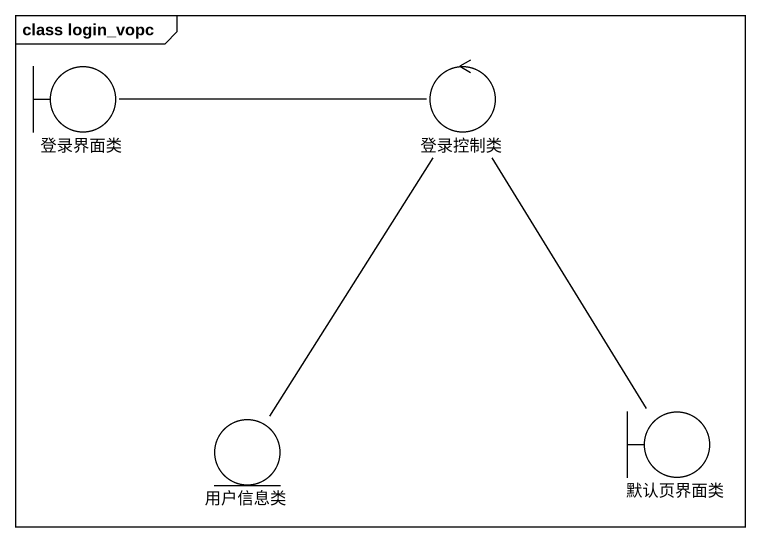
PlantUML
@startuml
mainframe class login_vopc
boundary 登录界面类
control 登录控制类
entity 用户信息类
boundary 默认页界面类
登录界面类 -right- 登录控制类
登录控制类 -- 用户信息类
登录控制类 -- 默认页界面类
@enduml
